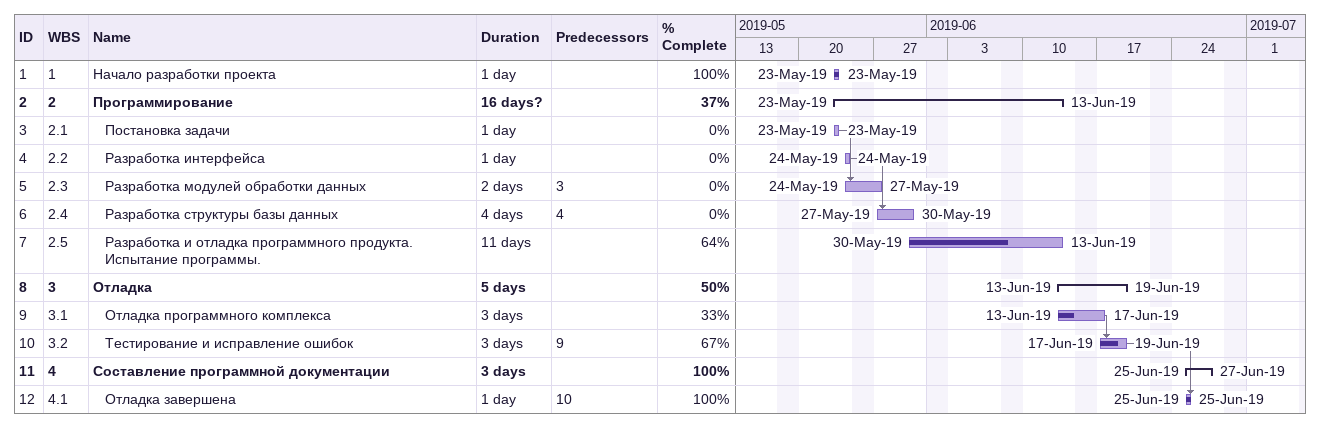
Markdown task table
| ID | WBS | Task | Duration | Start | Finish | Predecessors | % complete |
|---|---|---|---|---|---|---|---|
| 1 | 1 | Начало разработки проекта | 1d | 2019-05-23 | 2019-05-23 |  | 100 |
| 2 | 2 | **Программирование** | 16d? | 2019-05-23 | 2019-06-13 |  | 37 |
| 3 | 2.1 | Постановка задачи | 1d | 2019-05-23 | 2019-05-23 |  | 0 |
| 4 | 2.2 | Разработка интерфейса | 1d | 2019-05-24 | 2019-05-24 |  | 0 |
| 5 | 2.3 | Разработка модулей обработки данных | 2d | 2019-05-24 | 2019-05-27 | 3 | 0 |
| 6 | 2.4 | Разработка структуры базы данных | 4d | 2019-05-27 | 2019-05-30 | 4 | 0 |
| 7 | 2.5 | Разработка и отладка программного продукта. Испытание программы. | 11d | 2019-05-30 | 2019-06-13 |  | 64 |
| 8 | 3 | **Отладка** | 5d | 2019-06-13 | 2019-06-19 |  | 50 |
| 9 | 3.1 | Отладка программного комплекса | 3d | 2019-06-13 | 2019-06-17 |  | 33 |
| 10 | 3.2 | Тестирование и исправление ошибок | 3d | 2019-06-17 | 2019-06-19 | 9 | 67 |
| 11 | 4 | **Составление программной документации** | 3d | 2019-06-25 | 2019-06-27 |  | 100 |
| 12 | 4.1 | Отладка завершена | 1d | 2019-06-25 | 2019-06-25 | 10 | 100 |
